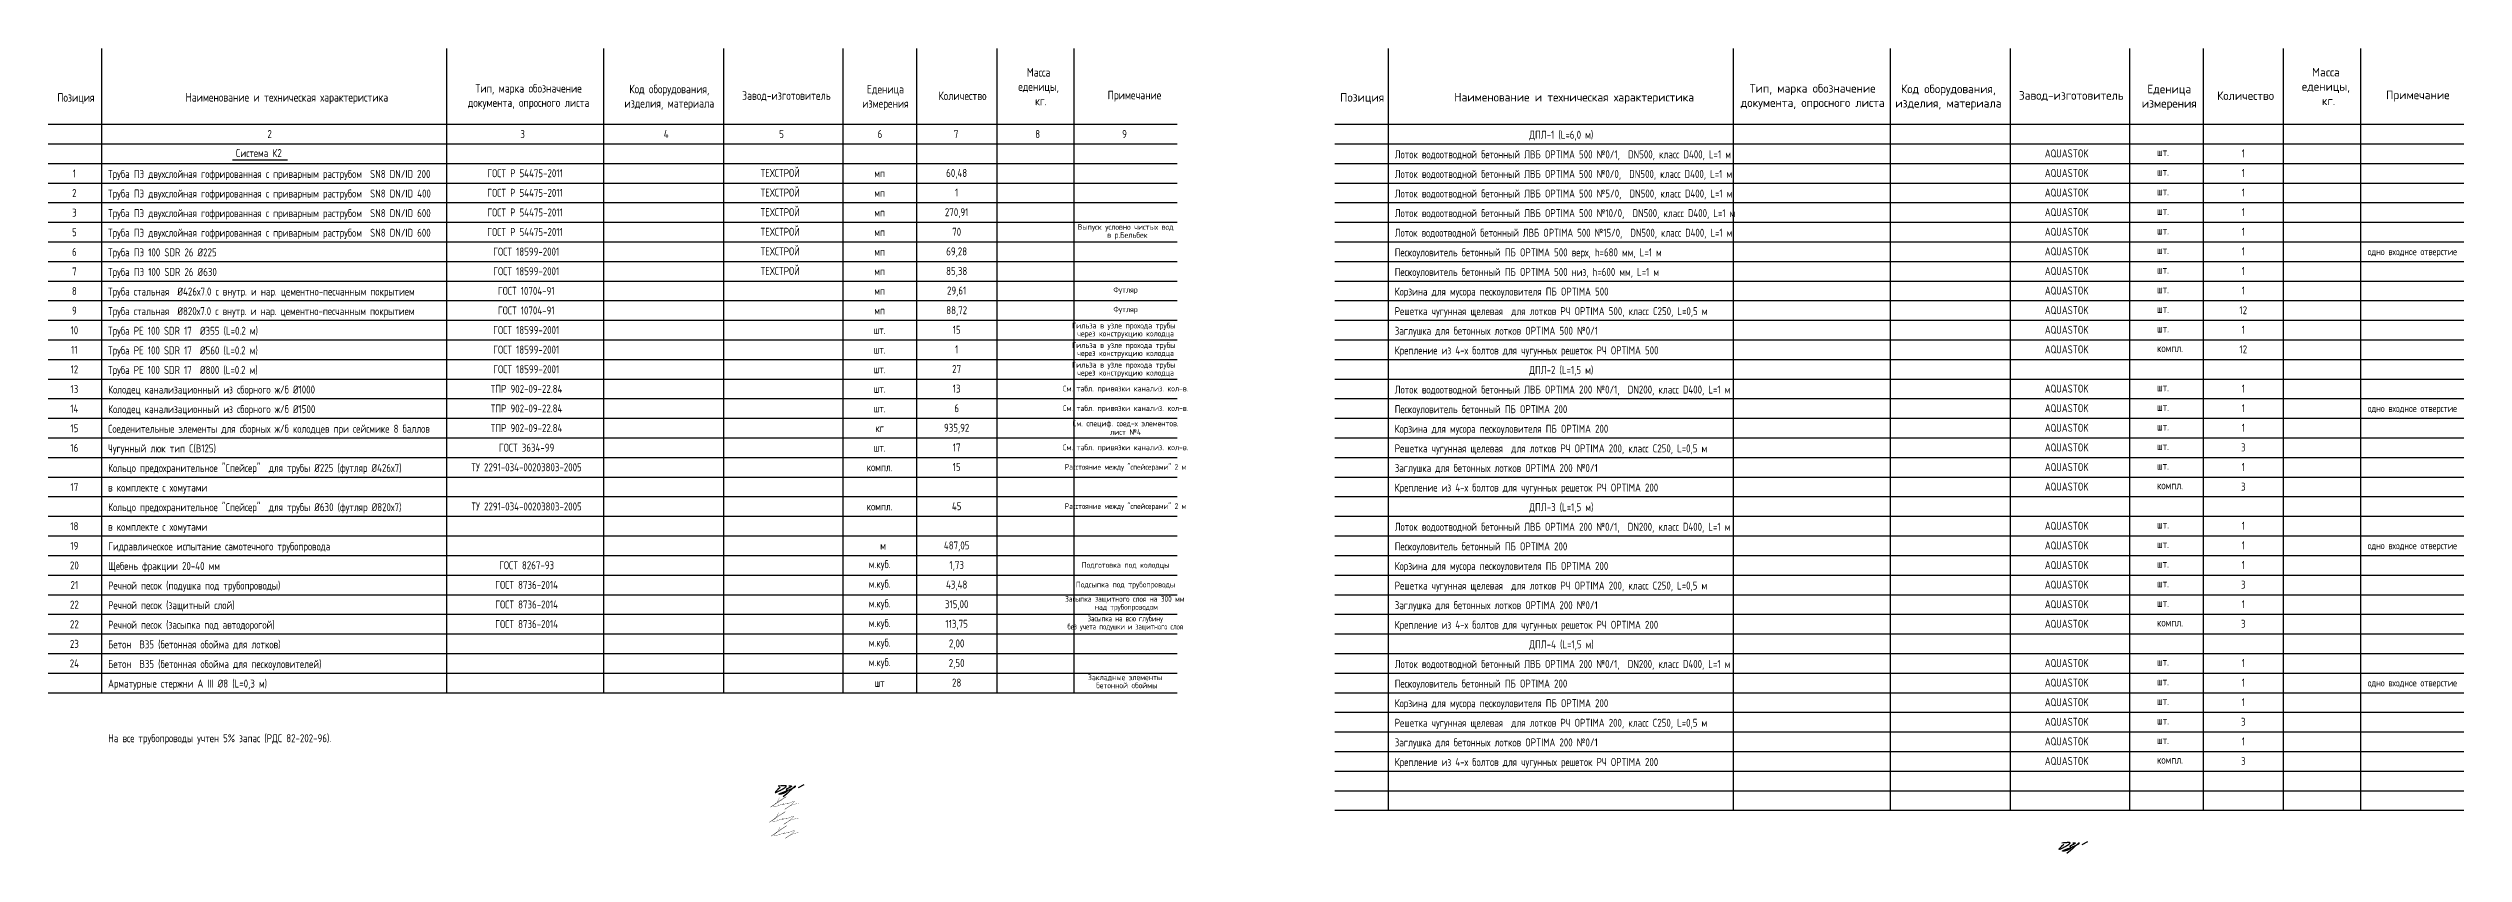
# Model space of a CAD drawing. Header units: millimetres. Extents: x 24859265 to 26550985, y 32092698 to 33532929.
# Drawn here: x 26065992 to 26150515, y 32955167 to 32983333 of the extents above; entities that cross this region are included whole.
import ezdxf
from ezdxf.enums import TextEntityAlignment as Align

# ---------------------------------------------------------------- set-up
doc = ezdxf.new("R2010")
doc.units = ezdxf.units.MM
doc.layers.add('подпись', color=7, linetype='Continuous', lineweight=25)
doc.styles.add('GOST 2.304', font='GOST_0.TTF')

# ---------------------------------------------------------------- blocks, each defined once
blk = doc.blocks.new('Косов')
at = {"layer": 'подпись', "color": 5, "lineweight": 30, "const_width": 0.0751}
blk.add_lwpolyline([(0, 0), (-0.07, -0.19), (-0.14, -0.36), (-0.2, -0.51), (-0.26, -0.65), (-0.31, -0.77), (-0.36, -0.87), (-0.41, -0.97), (-0.46, -1.07), (-0.51, -1.16), (-0.56, -1.26), (-0.62, -1.35), (-0.69, -1.44), (-0.76, -1.54), (-0.85, -1.64), (-0.96, -1.74), (-1.09, -1.84), (-1.23, -1.95), (-1.39, -2.06), (-1.57, -2.18), (-1.75, -2.3), (-1.94, -2.42), (-2.13, -2.54), (-2.32, -2.66), (-2.5, -2.78), (-2.67, -2.89), (-2.82, -2.99), (-2.91, -3.07), (-2.94, -3.1), (-2.89, -3.08), (-2.73, -2.99), (-2.46, -2.82), (-2.05, -2.56), (-1.49, -2.2), (-0.83, -1.77), (-0.12, -1.3), (0.58, -0.83), (1.23, -0.4), (1.76, -0.03), (2.13, 0.23), (2.28, 0.36), (2.17, 0.32), (1.85, 0.15), (1.36, -0.14), (0.77, -0.5), (0.14, -0.91), (-0.49, -1.33), (-1.05, -1.73), (-1.5, -2.08), (-1.78, -2.36), (-1.91, -2.57), (-1.92, -2.71), (-1.83, -2.8), (-1.67, -2.85), (-1.46, -2.86), (-1.24, -2.84), (-1.02, -2.81), (-0.84, -2.77), (-0.68, -2.72), (-0.56, -2.67), (-0.46, -2.61), (-0.38, -2.56), (-0.33, -2.5), (-0.29, -2.46), (-0.26, -2.42), (-0.24, -2.38), (-0.23, -2.36), (-0.23, -2.35), (-0.23, -2.34), (-0.24, -2.34), (-0.24, -2.35), (-0.24, -2.36), (-0.25, -2.39), (-0.24, -2.42), (-0.24, -2.46), (-0.23, -2.49), (-0.22, -2.53), (-0.21, -2.56), (-0.2, -2.58), (-0.2, -2.59), (-0.2, -2.59), (-0.2, -2.57), (-0.21, -2.53), (-0.23, -2.49), (-0.24, -2.45), (-0.26, -2.4), (-0.27, -2.36), (-0.29, -2.33), (-0.29, -2.31), (-0.3, -2.31), (-0.29, -2.32), (-0.27, -2.34), (-0.23, -2.36), (-0.17, -2.38), (-0.08, -2.39), (0.03, -2.39), (0.18, -2.36), (0.37, -2.32), (0.58, -2.25), (0.8, -2.18), (1.01, -2.1), (1.21, -2.03), (1.38, -1.97), (1.51, -1.93), (1.58, -1.91), (1.58, -1.93), (1.53, -1.97), (1.45, -2.03), (1.36, -2.09), (1.27, -2.16), (1.21, -2.21), (1.18, -2.25), (1.23, -2.25), (1.34, -2.22), (1.52, -2.17), (1.74, -2.09), (1.98, -2.01), (2.23, -1.93), (2.45, -1.85), (2.64, -1.79), (2.77, -1.76), (2.83, -1.77), (2.83, -1.8), (2.8, -1.84), (2.75, -1.89), (2.71, -1.93), (2.7, -1.96), (2.73, -1.96), (2.83, -1.93), (3.02, -1.85), (3.27, -1.74), (3.56, -1.61), (3.88, -1.47), (4.2, -1.34), (4.49, -1.22), (4.73, -1.14), (4.9, -1.11), (4.99, -1.13), (4.99, -1.2), (4.93, -1.31), (4.8, -1.46), (4.63, -1.64), (4.41, -1.84), (4.17, -2.05), (3.92, -2.27), (3.65, -2.48), (3.39, -2.69), (3.13, -2.89), (2.88, -3.07), (2.64, -3.24), (2.43, -3.39), (2.23, -3.52), (2.07, -3.62), (1.94, -3.7), (1.84, -3.75), (1.79, -3.76), (1.79, -3.74), (1.85, -3.69), (1.97, -3.6), (2.16, -3.47), (2.42, -3.31), (2.75, -3.1), (3.16, -2.87), (3.62, -2.63), (4.14, -2.4), (4.7, -2.19), (5.28, -2.03), (5.89, -1.92), (6.5, -1.88)], dxfattribs=at)
blk = doc.blocks.new('Драничников')
at = {"layer": 'подпись', "color": 5, "lineweight": 30}
for points in [[(1.86, 1.95), (0.94, 1.14), (0.35, 0.58), (0.02, 0.22), (-0.09, 0.03), (-0.03, -0.03), (0.15, 0.02), (0.41, 0.12), (0.7, 0.26), (0.97, 0.39), (1.23, 0.51), (1.47, 0.63), (1.69, 0.74), (1.89, 0.84), (2.08, 0.94), (2.27, 1.04), (2.44, 1.13), (2.6, 1.22), (2.76, 1.31), (2.9, 1.39), (3.04, 1.48), (3.17, 1.56), (3.3, 1.64), (3.42, 1.71), (3.53, 1.78), (3.63, 1.86), (3.73, 1.92), (3.82, 1.99), (3.9, 2.05), (3.98, 2.11), (4.04, 2.17), (4.1, 2.22), (4.15, 2.26), (4.18, 2.3), (4.21, 2.34), (4.23, 2.37), (4.24, 2.4), (4.25, 2.42), (4.25, 2.45), (4.26, 2.47), (4.26, 2.49), (4.26, 2.51), (4.26, 2.53), (4.25, 2.55), (4.25, 2.56), (4.24, 2.58), (4.23, 2.59), (4.22, 2.6), (4.2, 2.61), (4.18, 2.62), (4.14, 2.62), (4.1, 2.63), (4.05, 2.63), (3.99, 2.63), (3.91, 2.63), (3.82, 2.63), (3.7, 2.63), (3.57, 2.63), (3.4, 2.63), (3.19, 2.63), (2.92, 2.61), (2.59, 2.59), (2.18, 2.56), (1.68, 2.52), (1.07, 2.47)], [(5.3, 2.57), (5.53, 2.57), (5.71, 2.57), (5.85, 2.57), (5.97, 2.56), (6.05, 2.56), (6.12, 2.56), (6.17, 2.55), (6.2, 2.55), (6.23, 2.54), (6.25, 2.53), (6.26, 2.52), (6.27, 2.5), (6.28, 2.49), (6.28, 2.47), (6.28, 2.45), (6.28, 2.44), (6.28, 2.41), (6.28, 2.39), (6.26, 2.36), (6.24, 2.33), (6.2, 2.29), (6.13, 2.24), (6.04, 2.18), (5.92, 2.12), (5.77, 2.04), (5.6, 1.95), (5.4, 1.85), (5.2, 1.75), (5.01, 1.66), (4.82, 1.56), (4.65, 1.47), (4.5, 1.4), (4.39, 1.33), (4.31, 1.28), (4.26, 1.24), (4.23, 1.2), (4.22, 1.17), (4.23, 1.15), (4.24, 1.13), (4.26, 1.11), (4.29, 1.1), (4.31, 1.08), (4.34, 1.06), (4.36, 1.04), (4.39, 1.02), (4.41, 1), (4.44, 0.97), (4.46, 0.94), (4.49, 0.9), (4.51, 0.86), (4.52, 0.81), (4.53, 0.76), (4.54, 0.71), (4.54, 0.66), (4.53, 0.6), (4.51, 0.54), (4.48, 0.48), (4.45, 0.41), (4.4, 0.35), (4.34, 0.29), (4.26, 0.22), (4.18, 0.15), (4.08, 0.09), (3.97, 0.03), (3.85, -0.04), (3.72, -0.1), (3.57, -0.16), (3.42, -0.22), (3.27, -0.28), (3.11, -0.33), (2.96, -0.38), (2.81, -0.43), (2.66, -0.47), (2.52, -0.51), (2.39, -0.54), (2.26, -0.58), (2.15, -0.6), (2.04, -0.63), (1.94, -0.65), (1.85, -0.66), (1.77, -0.68), (1.69, -0.69), (1.63, -0.69), (1.58, -0.7), (1.53, -0.7), (1.49, -0.69), (1.46, -0.69), (1.43, -0.68), (1.41, -0.67), (1.39, -0.67), (1.38, -0.65), (1.38, -0.64), (1.38, -0.63), (1.38, -0.61), (1.39, -0.59), (1.41, -0.57), (1.42, -0.55), (1.45, -0.53), (1.49, -0.5), (1.55, -0.47), (1.63, -0.43), (1.73, -0.38), (1.87, -0.32), (2.05, -0.24), (2.26, -0.16), (2.51, -0.06), (2.79, 0.05), (3.08, 0.16), (3.38, 0.28), (3.68, 0.39), (3.98, 0.51), (4.26, 0.62), (4.53, 0.72), (4.77, 0.82), (4.99, 0.91), (5.2, 1), (5.39, 1.08), (5.57, 1.16), (5.74, 1.24), (5.9, 1.31), (6.06, 1.38), (6.2, 1.44), (6.35, 1.51), (6.48, 1.57), (6.61, 1.63), (6.74, 1.7), (6.86, 1.75), (6.97, 1.81), (7.08, 1.87), (7.19, 1.93), (7.28, 1.98), (7.38, 2.04), (7.46, 2.09), (7.54, 2.14), (7.62, 2.18), (7.68, 2.23), (7.74, 2.27), (7.79, 2.3), (7.83, 2.33), (7.86, 2.36), (7.88, 2.39), (7.89, 2.41), (7.9, 2.43), (7.89, 2.44), (7.88, 2.46), (7.86, 2.46), (7.83, 2.46), (7.79, 2.46), (7.75, 2.45), (7.7, 2.43), (7.64, 2.41), (7.57, 2.37), (7.5, 2.32), (7.37, 2.21), (7.15, 2.02), (6.78, 1.7), (6.24, 1.21), (5.46, 0.51), (4.41, -0.44), (3.03, -1.67)], [(8.98, 1.97), (11.17, 3.08)]]:
    blk.add_lwpolyline(points, dxfattribs=at)

msp = doc.modelspace()

# ---------------------------------------------------------------- linework, layer by layer
at = {"ltscale": 2}
for p, q in [((26067852.5364, 32983333.3486), (26067852.5364, 32960797.2235)), ((26079927.5819, 32983333.3486), (26079927.5819, 32960797.2235)), ((26085424.6202, 32983333.3486), (26085424.6202, 32960797.2235)), ((26089624.9591, 32983333.3486), (26089624.9591, 32960797.2235)), ((26093791.2691, 32983333.3486), (26093791.2691, 32960797.2235)), ((26096377.3351, 32983333.3486), (26096377.3351, 32960797.2235)), ((26099180.0586, 32983333.3486), (26099180.0586, 32960797.2235)), ((26101895.3656, 32960797.2235), (26101895.3656, 32983333.3486)), ((26065991.5868, 32980678.7949), (26105491.5868, 32980678.7949)), ((26065991.5868, 32979993.2235), (26105491.5868, 32979993.2235)), ((26111015.2626, 32979993.2235), (26150515.2626, 32979993.2235)), ((26065991.5868, 32979307.652), (26105491.5868, 32979307.652)), ((26065991.5868, 32978622.0806), (26105491.5868, 32978622.0806)), ((26111015.2626, 32979307.652), (26150515.2626, 32979307.652)), ((26111015.2626, 32978622.0806), (26150515.2626, 32978622.0806)), ((26065991.5868, 32977936.5092), (26105491.5868, 32977936.5092)), ((26111015.2626, 32977936.5092), (26150515.2626, 32977936.5092)), ((26111015.2626, 32977936.5092), (26150515.2626, 32977936.5092)), ((26065991.5868, 32977250.9378), (26105491.5868, 32977250.9378)), ((26065991.5868, 32977250.9378), (26105491.5868, 32977250.9378)), ((26111015.2626, 32977250.9378), (26150515.2626, 32977250.9378)), ((26111015.2626, 32977250.9378), (26150515.2626, 32977250.9378)), ((26065991.5868, 32976565.3663), (26105491.5868, 32976565.3663)), ((26065991.5868, 32976565.3663), (26105491.5868, 32976565.3663)), ((26111015.2626, 32976565.3663), (26150515.2626, 32976565.3663)), ((26065991.5868, 32975879.7949), (26105491.5868, 32975879.7949)), ((26065991.5868, 32975879.7949), (26105491.5868, 32975879.7949)), ((26111015.2626, 32975879.7949), (26150515.2626, 32975879.7949)), ((26065991.5868, 32975194.2235), (26105491.5868, 32975194.2235)), ((26065991.5868, 32974508.652), (26105491.5868, 32974508.652)), ((26111015.2626, 32975194.2235), (26150515.2626, 32975194.2235)), ((26111015.2626, 32974508.652), (26150515.2626, 32974508.652)), ((26065991.5868, 32973823.0806), (26105491.5868, 32973823.0806)), ((26111015.2626, 32973823.0806), (26150515.2626, 32973823.0806)), ((26065991.5868, 32973137.5092), (26105491.5868, 32973137.5092)), ((26111015.2626, 32973137.5092), (26148769.3696, 32973137.5092)), ((26111015.2626, 32973137.5092), (26150515.2626, 32973137.5092)), ((26065991.5868, 32972451.9378), (26105491.5868, 32972451.9378)), ((26111015.2626, 32972451.9378), (26148769.3696, 32972451.9378)), ((26111015.2626, 32972451.9378), (26150515.2626, 32972451.9378)), ((26065991.5868, 32971766.3663), (26105491.5868, 32971766.3663)), ((26065991.5868, 32971080.7949), (26105491.5868, 32971080.7949)), ((26111015.2626, 32971766.3663), (26150515.2626, 32971766.3663)), ((26111015.2626, 32971080.7949), (26150515.2626, 32971080.7949)), ((26065991.5868, 32970395.2235), (26105491.5868, 32970395.2235)), ((26111015.2626, 32970395.2235), (26150515.2626, 32970395.2235)), ((26065991.5868, 32969709.6521), (26105491.5868, 32969709.6521)), ((26111015.2626, 32969709.6521), (26150515.2626, 32969709.6521)), ((26065991.5868, 32969024.0806), (26105491.5868, 32969024.0806)), ((26111015.2626, 32969024.0806), (26150515.2626, 32969024.0806)), ((26065991.5868, 32968338.5092), (26105491.5868, 32968338.5092)), ((26065991.5868, 32967652.9378), (26105491.5868, 32967652.9378)), ((26111015.2626, 32968338.5092), (26150515.2626, 32968338.5092)), ((26111015.2626, 32967652.9378), (26150515.2626, 32967652.9378)), ((26065991.5868, 32966967.3664), (26105491.5868, 32966967.3664)), ((26111015.2626, 32966967.3664), (26150515.2626, 32966967.3664)), ((26065991.5868, 32966281.7949), (26105491.5868, 32966281.7949)), ((26111015.2626, 32966281.7949), (26150515.2626, 32966281.7949)), ((26065991.5868, 32965596.2235), (26105491.5868, 32965596.2235)), ((26111015.2626, 32965596.2235), (26150515.2626, 32965596.2235)), ((26065991.5868, 32964910.6521), (26105491.5868, 32964910.6521)), ((26111015.2626, 32964910.6521), (26150515.2626, 32964910.6521)), ((26065991.5868, 32964225.0806), (26105491.5868, 32964225.0806)), ((26065991.5868, 32963539.5092), (26105491.5868, 32963539.5092)), ((26111015.2626, 32964225.0806), (26150515.2626, 32964225.0806)), ((26111015.2626, 32963539.5092), (26150515.2626, 32963539.5092)), ((26065991.5868, 32962853.9378), (26105491.5868, 32962853.9378)), ((26111015.2626, 32962853.9378), (26150515.2626, 32962853.9378)), ((26065991.5868, 32962168.3664), (26105491.5868, 32962168.3664)), ((26111015.2626, 32962168.3664), (26150515.2626, 32962168.3664)), ((26065991.5868, 32961482.7949), (26105491.5868, 32961482.7949)), ((26111015.2626, 32961482.7949), (26150515.2626, 32961482.7949)), ((26065991.5868, 32960797.2235), (26105491.5868, 32960797.2235)), ((26111015.2626, 32960797.2235), (26150515.2626, 32960797.2235)), ((26111015.2626, 32960111.6521), (26150515.2626, 32960111.6521)), ((26111015.2626, 32959426.0807), (26150515.2626, 32959426.0807)), ((26111015.2626, 32958740.5092), (26150515.2626, 32958740.5092)), ((26111015.2626, 32958054.9378), (26150515.2626, 32958054.9378)), ((26111015.2626, 32957369.3664), (26150515.2626, 32957369.3664))]:
    msp.add_line(p, q, dxfattribs=at)
at = {"lineweight": 30, "ltscale": 2}
for p, q in [((26112876.2122, 32983333.3486), (26112876.2122, 32956683.795)), ((26124951.2577, 32983333.3486), (26124951.2577, 32956683.795)), ((26130448.296, 32983333.3486), (26130448.296, 32956683.795)), ((26134648.6349, 32983333.3486), (26134648.6349, 32956683.795)), ((26138814.9448, 32983333.3486), (26138814.9448, 32956683.795)), ((26141401.0109, 32983333.3486), (26141401.0109, 32956683.795)), ((26144203.7344, 32983333.3486), (26144203.7344, 32956683.795)), ((26146919.0414, 32956683.795), (26146919.0414, 32983333.3486)), ((26111015.2626, 32980678.7949), (26150515.2626, 32980678.7949)), ((26111015.2626, 32956683.795), (26150515.2626, 32956683.795))]:
    msp.add_line(p, q, dxfattribs=at)
msp.add_line((26072440.6846, 32979435.9363), (26074361.6735, 32979435.9363))

# ---------------------------------------------------------------- block references
at = {"color": 1, "xscale": 106.48, "yscale": 106.48, "zscale": 106.48}
for p in [(26091540.6202, 32956596.5148), (26091569.1536, 32957119.174), (26091588.1758, 32956102.2808)]:
    msp.add_blockref('Косов', p, dxfattribs=at)
at = {"layer": 'подпись', "color": 1, "ltscale": 100, "xscale": 89.60000000000001, "yscale": 89.60000000000001, "zscale": 89.60000000000001}
for p in [(26091436.3179, 32957304.437), (26136357.8556, 32955316.5552)]:
    msp.add_blockref('Драничников', p, dxfattribs=at)

# ---------------------------------------------------------------- texts
at = {"color": 7, "style": 'GOST 2.304'}
for s, height, p in [('2', 279.9942, (26073658.6758, 32980196.263)), ('3', 279.9942, (26082508.9625, 32980196.263)), ('4', 279.9942, (26087528.8809, 32980196.263)), ('5', 279.9942, (26091566.8536, 32980196.263)), ('6', 279.9942, (26095011.9924, 32980196.263)), ('7', 279.9942, (26097681.9101, 32980196.263)), ('8', 279.9942, (26100525.9403, 32980196.263)), ('9', 279.9942, (26103568.8888, 32980196.263)), ('ДПЛ-1 (L=6,0 м)', 279.994209, (26117815.8179, 32980171.2174)), ('Cистема К2 ', 279.994209, (26072550.0751, 32979530.6244)), ('Лоток водоотводной бетонный ЛВБ OPTIMA 500 №0/1,  DN500, класс D400, L=1 м', 279.994209, (26113108.3566, 32979485.646)), ('шт.', 279.99421, (26139784.2745, 32979563.6245)), ('Труба ПЭ двухслойная гофрированная с приварным раструбом  SN8 DN/ID 200', 279.994209, (26068084.6808, 32978800.0745)), ('Лоток водоотводной бетонный ЛВБ OPTIMA 500 №0/0,  DN500, класс D400, L=1 м', 279.994209, (26113108.3566, 32978800.0745)), ('шт.', 279.99421, (26139784.2745, 32978878.0531)), ('Труба ПЭ двухслойная гофрированная с приварным раструбом  SN8 DN/ID 400 ', 279.994209, (26068084.6808, 32978114.5031)), ('Лоток водоотводной бетонный ЛВБ OPTIMA 500 №5/0,  DN500, класс D400, L=1 м', 279.994209, (26113108.3566, 32978114.5031)), ('шт.', 279.99421, (26139784.2745, 32978192.4816)), ('Труба ПЭ двухслойная гофрированная с приварным раструбом  SN8 DN/ID 600 ', 279.994209, (26068084.6808, 32977428.9317)), ('Труба ПЭ двухслойная гофрированная с приварным раструбом  SN8 DN/ID 600 ', 279.994209, (26068084.6808, 32976743.3603)), ('Лоток водоотводной бетонный ЛВБ OPTIMA 500 №10/0,  DN500, класс D400, L=1 м', 279.994209, (26113108.3566, 32977428.9317)), ('шт.', 279.99421, (26139784.2745, 32977506.9102)), ('шт.', 279.99421, (26139784.2745, 32976821.3388)), ('Труба ПЭ 100 SDR 26 %%C225', 279.994209, (26068084.6808, 32976057.7888)), ('Пескоуловитель бетонный ПБ OPTIMA 500 верх, h=680 мм, L=1 м', 279.994209, (26113108.3566, 32976057.7888)), ('шт.', 279.99421, (26139784.2745, 32976135.7674)), ('шт.', 279.99421, (26139784.2745, 32976135.7674)), ('Труба ПЭ 100 SDR 26 %%C630', 279.994209, (26068084.6808, 32975372.2174)), ('Пескоуловитель бетонный ПБ OPTIMA 500 низ, h=600 мм, L=1 м', 279.994209, (26113108.3566, 32975372.2174)), ('шт.', 279.99421, (26139784.2745, 32975450.1959)), ('Труба стальная  %%C426х7.0 с внутр. и нар. цементно-песчанным покрытием', 279.994209, (26068084.6808, 32974686.646)), ('Корзина для мусора пескоуловителя ПБ OPTIMA 500', 279.994209, (26113108.3566, 32974686.646)), ('шт.', 279.99421, (26139784.2745, 32974764.6245)), ('Труба стальная  %%C820х7.0 с внутр. и нар. цементно-песчанным покрытием', 279.994209, (26068084.6808, 32974001.0745)), ('Труба PE 100 SDR 17  %%C355 (L=0.2 м) ', 279.994209, (26068084.6808, 32973315.5031)), ('Заглушка для бетонных лотков OPTIMA 500 №0/1', 279.994209, (26113108.3566, 32973315.5031)), ('Решетка чугунная щелевая  для лотков РЧ OPTIMA 500, класс C250, L=0,5 м', 279.994209, (26113108.3566, 32974001.0745)), ('шт.', 279.99421, (26139784.2745, 32974079.0531)), ('шт.', 279.99421, (26139784.2745, 32973393.4817)), ('Труба PE 100 SDR 17  %%C560 (L=0.2 м) ', 279.994209, (26068084.6808, 32972629.9317)), ('Крепление из 4-х болтов для чугунных решеток РЧ OPTIMA 500', 279.994209, (26113108.3566, 32972629.9317)), ('компл.', 279.99421, (26139784.2745, 32972707.9102)), ('Труба PE 100 SDR 17  %%C800 (L=0.2 м) ', 279.994209, (26068084.6808, 32971944.3603)), ('ДПЛ-2 (L=1,5 м)', 279.994209, (26117815.8179, 32971944.3603)), ('Колодец канализационный из сборного ж/б %%C1000', 279.994209, (26068084.6808, 32971258.7888)), ('Лоток водоотводной бетонный ЛВБ OPTIMA 200 №0/1,  DN200, класс D400, L=1 м', 279.994209, (26113108.3566, 32971258.7888)), ('шт.', 279.99421, (26139784.2745, 32971336.7674)), ('Соеденительные элементы для сборных ж/б колодцев при сейсмике 8 баллов', 279.994209, (26068084.6808, 32969887.646)), ('Колодец канализационный из сборного ж/б %%C1500', 279.994209, (26068084.6808, 32970573.2174)), ('Пескоуловитель бетонный ПБ OPTIMA 200 ', 279.994209, (26113108.3566, 32970573.2174)), ('Корзина для мусора пескоуловителя ПБ OPTIMA 200', 279.994209, (26113108.3566, 32969887.646)), ('шт.', 279.99421, (26139784.2745, 32970651.196)), ('шт.', 279.99421, (26139784.2745, 32969965.6245)), ('Чугунный люк тип С(В125) ', 279.994209, (26068084.6808, 32969202.0746)), ('Решетка чугунная щелевая  для лотков РЧ OPTIMA 200, класс C250, L=0,5 м', 279.994209, (26113108.3566, 32969202.0746)), ('шт.', 279.99421, (26139784.2745, 32969280.0531)), ('Кольцо предохранительное "Спейсер"  для трубы %%C225 (футляр %%C426х7)', 279.994209, (26068084.6808, 32968516.5031)), ('Заглушка для бетонных лотков OPTIMA 200 №0/1', 279.994209, (26113108.3566, 32968516.5031)), ('шт.', 279.99421, (26139784.2745, 32968594.4817)), ('в комплекте с хомутами', 279.994209, (26068084.6808, 32967830.9317)), ('Крепление из 4-х болтов для чугунных решеток РЧ OPTIMA 200', 279.994209, (26113108.3566, 32967830.9317)), ('компл.', 279.99421, (26139784.2745, 32967908.9102)), ('Кольцо предохранительное "Спейсер"  для трубы %%C630 (футляр %%C820х7)', 279.994209, (26068084.6808, 32967145.3603)), ('ДПЛ-3 (L=1,5 м)', 279.994209, (26117815.8179, 32967145.3603)), ('в комплекте с хомутами', 279.994209, (26068084.6808, 32966459.7889)), ('Гидравлическое испытание самотечного трубопровода ', 279.994209, (26068084.6808, 32965774.2174)), ('Лоток водоотводной бетонный ЛВБ OPTIMA 200 №0/1,  DN200, класс D400, L=1 м', 279.994209, (26113108.3566, 32966459.7889)), ('Пескоуловитель бетонный ПБ OPTIMA 200 ', 279.994209, (26113108.3566, 32965774.2174)), ('шт.', 279.99421, (26139784.2745, 32966537.7674)), ('шт.', 279.99421, (26139784.2745, 32965852.196)), ('Щебень фракции 20-40 мм ', 279.994209, (26068084.6808, 32965088.646)), ('Корзина для мусора пескоуловителя ПБ OPTIMA 200', 279.994209, (26113108.3566, 32965088.646)), ('шт.', 279.99421, (26139784.2745, 32965166.6245)), ('Речной песок (подушка под трубопроводы)', 279.994209, (26068084.6808, 32964403.0746)), ('Решетка чугунная щелевая  для лотков РЧ OPTIMA 200, класс C250, L=0,5 м', 279.994209, (26113108.3566, 32964403.0746)), ('шт.', 279.99421, (26139784.2745, 32964481.0531)), ('Речной песок (защитный слой)', 279.994209, (26068084.6808, 32963717.5031)), ('Заглушка для бетонных лотков OPTIMA 200 №0/1', 279.994209, (26113108.3566, 32963717.5031)), ('шт.', 279.99421, (26139784.2745, 32963795.4817)), ('Речной песок (засыпка под автодорогой)', 279.994209, (26068084.6808, 32963031.9317)), ('Бетон  В35 (бетонная обойма для лотков)', 279.994209, (26068084.6808, 32962346.3603)), ('Крепление из 4-х болтов для чугунных решеток РЧ OPTIMA 200', 279.994209, (26113108.3566, 32963031.9317)), ('ДПЛ-4 (L=1,5 м)', 279.994209, (26117815.8179, 32962346.3603)), ('компл.', 279.99421, (26139784.2745, 32963109.9103)), ('Бетон  В35 (бетонная обойма для пескоуловителей)', 279.994209, (26068084.6808, 32961660.7889)), ('Лоток водоотводной бетонный ЛВБ OPTIMA 200 №0/1,  DN200, класс D400, L=1 м', 279.994209, (26113108.3566, 32961660.7889)), ('шт.', 279.99421, (26139784.2745, 32961738.7674)), ('Арматурные стержни А III %%C8 (L=0,3 м)', 279.994209, (26068084.6808, 32960975.2174)), ('Пескоуловитель бетонный ПБ OPTIMA 200 ', 279.994209, (26113108.3566, 32960975.2174)), ('шт.', 279.99421, (26139784.2745, 32961053.196)), ('Корзина для мусора пескоуловителя ПБ OPTIMA 200', 279.994209, (26113108.3566, 32960289.646)), ('шт.', 279.99421, (26139784.2745, 32960367.6246)), ('На все трубопроводы учтен 5%%% запас (РДС 82-202-96).', 279.994209, (26068084.6808, 32959063.7092)), ('Заглушка для бетонных лотков OPTIMA 200 №0/1', 279.994209, (26113108.3566, 32958918.5032)), ('Решетка чугунная щелевая  для лотков РЧ OPTIMA 200, класс C250, L=0,5 м', 279.994209, (26113108.3566, 32959604.0746)), ('шт.', 279.99421, (26139784.2745, 32959682.0531)), ('шт.', 279.99421, (26139784.2745, 32958996.4817)), ('Крепление из 4-х болтов для чугунных решеток РЧ OPTIMA 200', 279.994209, (26113108.3566, 32958232.9317)), ('компл.', 279.99421, (26139784.2745, 32958310.9103))]:
    msp.add_text(s, height=height, dxfattribs=at).set_placement(p)
for s, height, p in [('AQUASTOK', 279.99421, (26136625.1074, 32979659.7269)), ('1', 279.9942, (26142802.3359, 32979659.7269)), ('1', 279.9942, (26066904.3131, 32978958.5023)), ('ТЕХСТРОЙ', 279.99421, (26091601.4316, 32978974.1555)), ('60,48', 279.99421, (26097778.6601, 32978974.1555)), ('AQUASTOK', 279.99421, (26136625.1074, 32978974.1555)), ('1', 279.9942, (26142802.3359, 32978974.1555)), ('2', 279.9942, (26066904.3131, 32978272.9309)), ('ТЕХСТРОЙ', 279.99421, (26091601.4316, 32978288.584)), ('ТЕХСТРОЙ', 279.99421, (26091601.4316, 32977603.0126)), ('1', 279.9942, (26097778.6601, 32978288.584)), ('AQUASTOK', 279.99421, (26136625.1074, 32978288.584)), ('1', 279.9942, (26142802.3359, 32978288.584)), ('3', 279.9942, (26066904.3131, 32977587.3595)), ('5', 279.9942, (26066904.3131, 32976901.788)), ('ТЕХСТРОЙ', 279.99421, (26091601.4316, 32976917.4412)), ('270,91', 279.99421, (26097778.6601, 32977603.0126)), ('70', 279.99421, (26097778.6601, 32976917.4412)), ('Выпуск условно чистых вод', 200, (26103689.0417, 32977086.35)), ('AQUASTOK', 279.99421, (26136625.1074, 32977603.0126)), ('AQUASTOK', 279.99421, (26136625.1074, 32976917.4412)), ('1', 279.9942, (26142802.3359, 32977603.0126)), ('1', 279.9942, (26142802.3359, 32976917.4412)), ('6', 279.9942, (26066904.3131, 32976216.2166)), ('ТЕХСТРОЙ', 279.99421, (26091601.4316, 32976231.8698)), ('69,28', 279.99421, (26097778.6601, 32976231.8698)), (' в р.Бельбек', 200, (26103689.0417, 32976806.6992)), ('AQUASTOK', 279.99421, (26136625.1074, 32976231.8698)), ('AQUASTOK', 279.99421, (26136625.1074, 32976231.8698)), ('1', 279.9942, (26142802.3359, 32976231.8698)), ('1', 279.9942, (26142802.3359, 32976231.8698)), ('одно входное отверстие', 250, (26148718.5306, 32976223.4373)), ('7', 279.9942, (26066904.3131, 32975530.6452)), ('ТЕХСТРОЙ', 279.99421, (26091601.4316, 32975546.2983)), ('85,38', 279.99421, (26097778.6601, 32975546.2983)), ('AQUASTOK', 279.99421, (26136625.1074, 32975546.2983)), ('1', 279.9942, (26142802.3359, 32975546.2983)), ('8', 279.9942, (26066904.3131, 32974845.0738)), ('29,61', 279.99421, (26097778.6601, 32974860.7269)), ('Футляр', 200, (26103689.0417, 32974890.4018)), ('AQUASTOK', 279.99421, (26136625.1074, 32974860.7269)), ('1', 279.9942, (26142802.3359, 32974860.7269)), ('10', 279.99421, (26066904.3131, 32973473.9309)), ('9', 279.9942, (26066904.3131, 32974159.5023)), ('88,72', 279.99421, (26097778.6601, 32974175.1555)), ('15', 279.99421, (26097778.6601, 32973489.5841)), ('Гильза в узле прохода трубы ', 200, (26103689.0417, 32973636.1555)), ('Футляр', 200, (26103689.0417, 32974204.8304)), ('AQUASTOK', 279.99421, (26136625.1074, 32974175.1555)), ('AQUASTOK', 279.99421, (26136625.1074, 32973489.5841)), ('12', 279.99421, (26142802.3359, 32974175.1555)), ('1', 279.9942, (26142802.3359, 32973489.5841)), ('11', 279.99421, (26066904.3131, 32972788.3595)), ('1', 279.9942, (26097778.6601, 32972804.0126)), ('Гильза в узле прохода трубы ', 200, (26103689.0417, 32972950.5841)), ('через конструкцию колодца', 200, (26103689.0417, 32973358.0229)), ('через конструкцию колодца', 200, (26103689.0417, 32972672.4515)), ('AQUASTOK', 279.99421, (26136625.1074, 32972804.0126)), ('12', 279.99421, (26142802.3359, 32972804.0126)), ('12', 279.99421, (26066904.3131, 32972102.7881)), ('27', 279.99421, (26097778.6601, 32972118.4412)), ('Гильза в узле прохода трубы ', 200, (26103689.0417, 32972265.0126)), ('через конструкцию колодца', 200, (26103689.0417, 32971986.8801)), ('13', 279.99421, (26066904.3131, 32971417.2166)), ('13', 279.99421, (26097778.6601, 32971432.8698)), ('См. табл. привязки канализ. кол-в.', 200, (26103689.0417, 32971434.2694)), ('AQUASTOK', 279.99421, (26136625.1074, 32971432.8698)), ('1', 279.9942, (26142802.3359, 32971432.8698)), ('14', 279.99421, (26066904.3131, 32970731.6452)), ('15', 279.99421, (26066904.3131, 32970046.0738)), ('935,92', 279.99421, (26097778.6601, 32970061.7269)), ('6', 279.9942, (26097778.6601, 32970747.2983)), ('См. табл. привязки канализ. кол-в.', 200, (26103689.0417, 32970748.698)), ('См. специф. соед-х элементов.', 200, (26103689.0417, 32970213.1266)), ('AQUASTOK', 279.99421, (26136625.1074, 32970747.2983)), ('AQUASTOK', 279.99421, (26136625.1074, 32970061.7269)), ('1', 279.9942, (26142802.3359, 32970747.2983)), ('1', 279.9942, (26142802.3359, 32970061.7269)), ('одно входное отверстие', 250, (26148718.5306, 32970738.8659)), ('16', 279.99421, (26066904.3131, 32969360.5024)), ('17', 279.99421, (26097778.6601, 32969376.1555)), ('См. табл. привязки канализ. кол-в.', 200, (26103689.0417, 32969377.5551)), ('лист №4', 200, (26103689.0417, 32969913.1266)), ('AQUASTOK', 279.99421, (26136625.1074, 32969376.1555)), ('3', 279.9942, (26142802.3359, 32969376.1555)), ('15', 279.99421, (26097778.6601, 32968690.5841)), ('AQUASTOK', 279.99421, (26136625.1074, 32968690.5841)), ('1', 279.9942, (26142802.3359, 32968690.5841)), ('17', 279.99421, (26066904.3131, 32967989.3595)), ('AQUASTOK', 279.99421, (26136625.1074, 32968005.0126)), ('3', 279.9942, (26142802.3359, 32968005.0126)), ('45', 279.99421, (26097778.6601, 32967319.4412)), ('AQUASTOK', 279.99421, (26136625.1074, 32966633.8698)), ('1', 279.9942, (26142802.3359, 32966633.8698)), ('18', 279.99421, (26066904.3131, 32966618.2166)), ('19', 279.99421, (26066904.3131, 32965932.6452)), ('487,05', 279.99421, (26097778.6601, 32965948.2984)), ('AQUASTOK', 279.99421, (26136625.1074, 32965948.2984)), ('1', 279.9942, (26142802.3359, 32965948.2984)), ('одно входное отверстие', 250, (26148718.5306, 32965939.8659)), ('20', 279.99421, (26066904.3131, 32965247.0738)), ('1,73', 279.99421, (26097778.6601, 32965262.7269)), ('Подготовка под колодцы', 200, (26103689.0417, 32965264.1266)), ('AQUASTOK', 279.99421, (26136625.1074, 32965262.7269)), ('1', 279.9942, (26142802.3359, 32965262.7269)), ('21', 279.99421, (26066904.3131, 32964561.5024)), ('43,48', 279.99421, (26097778.6601, 32964577.1555)), ('Подсыпка под трубопроводы', 200, (26103689.0417, 32964578.5551)), ('AQUASTOK', 279.99421, (26136625.1074, 32964577.1555)), ('3', 279.9942, (26142802.3359, 32964577.1555)), ('22', 279.99421, (26066904.3131, 32963875.9309)), ('315,00', 279.99421, (26097778.6601, 32963891.5841)), ('AQUASTOK', 279.99421, (26136625.1074, 32963891.5841)), ('1', 279.9942, (26142802.3359, 32963891.5841)), ('23', 279.99421, (26066904.3131, 32962504.7881)), ('22', 279.99421, (26066904.3131, 32963190.3595)), ('113,75', 279.99421, (26097778.6601, 32963206.0127)), ('2,00', 279.99421, (26097778.6601, 32962520.4412)), ('AQUASTOK', 279.99421, (26136625.1074, 32963206.0127)), ('3', 279.9942, (26142802.3359, 32963206.0127)), ('24', 279.99421, (26066904.3131, 32961819.2167)), ('2,50', 279.99421, (26097778.6601, 32961834.8698)), ('AQUASTOK', 279.99421, (26136625.1074, 32961834.8698)), ('1', 279.9942, (26142802.3359, 32961834.8698)), ('28', 279.99421, (26097778.6601, 32961149.2984)), ('Закладные элементы ', 200, (26103732.6801, 32961334.5955)), ('бетонной обоймы', 200, (26103732.6801, 32961051.7104)), ('AQUASTOK', 279.99421, (26136625.1074, 32961149.2984)), ('1', 279.9942, (26142802.3359, 32961149.2984)), ('одно входное отверстие', 250, (26148718.5306, 32961140.8659)), ('AQUASTOK', 279.99421, (26136625.1074, 32960463.727)), ('1', 279.9942, (26142802.3359, 32960463.727)), ('AQUASTOK', 279.99421, (26136625.1074, 32959778.1555)), ('AQUASTOK', 279.99421, (26136625.1074, 32959092.5841)), ('3', 279.9942, (26142802.3359, 32959778.1555)), ('1', 279.9942, (26142802.3359, 32959092.5841)), ('AQUASTOK', 279.99421, (26136625.1074, 32958407.0127)), ('3', 279.9942, (26142802.3359, 32958407.0127))]:
    msp.add_text(s, height=height, dxfattribs=at).set_placement(p, align=Align.MIDDLE_CENTER)
for s, height, p in [('ГОСТ Р 54475-2011', 279.994209, (26082673.3647, 32978965.447)), ('мп', 279.99421, (26095084.1713, 32978964.8514)), ('ГОСТ Р 54475-2011', 279.994209, (26082673.3647, 32978279.8755)), ('мп', 279.99421, (26095084.1713, 32978279.28)), ('ГОСТ Р 54475-2011', 279.994209, (26082673.3647, 32977594.3041)), ('ГОСТ Р 54475-2011', 279.994209, (26082673.3647, 32976908.7327)), ('мп', 279.99421, (26095084.1713, 32977593.7085)), ('мп', 279.99421, (26095084.1713, 32976908.1371)), ('ГОСТ 18599-2001', 279.994209, (26082715.8158, 32976223.1613)), ('мп', 279.99421, (26095084.1713, 32976222.5657)), ('ГОСТ 18599-2001', 279.994209, (26082715.8158, 32975537.5898)), ('мп', 279.99421, (26095084.1713, 32975536.9943)), ('ГОСТ 10704-91', 279.994209, (26082715.8158, 32974852.0184)), ('мп', 279.99421, (26095084.1713, 32974851.4228)), ('ГОСТ 18599-2001', 279.994209, (26082715.8158, 32973480.8756)), ('ГОСТ 10704-91', 279.994209, (26082715.8158, 32974166.447)), ('шт.', 279.99421, (26095084.1713, 32973480.28)), ('мп', 279.99421, (26095084.1713, 32974165.8514)), ('ГОСТ 18599-2001', 279.994209, (26082715.8158, 32972795.3041)), ('шт.', 279.99421, (26095084.1713, 32972794.7086)), ('ГОСТ 18599-2001', 279.994209, (26082715.8158, 32972109.7327)), ('шт.', 279.99421, (26095084.1713, 32972109.1371)), ('ТПР 902-09-22.84', 279.994209, (26082729.0042, 32971424.1613)), ('шт.', 279.99421, (26095084.1713, 32971423.5657)), ('ТПР 902-09-22.84', 279.994209, (26082729.0042, 32970738.5898)), ('ТПР 902-09-22.84', 279.994209, (26082729.0042, 32970053.0184)), ('шт.', 279.99421, (26095084.1713, 32970737.9943)), ('ГОСТ 3634-99', 279.994209, (26082729.0042, 32969367.447)), ('шт.', 279.99421, (26095084.1713, 32969366.8514)), ('кг', 279.99421, (26095084.1713, 32970052.4229)), ('ТУ 2291-034-00203803-2005', 279.994209, (26082729.0042, 32968681.8756)), ('компл.', 279.99421, (26095084.1713, 32968681.28)), ('ТУ 2291-034-00203803-2005', 279.994209, (26082729.0042, 32967310.7327)), ('компл.', 279.99421, (26095084.1713, 32967310.1371)), ('м', 279.9942, (26095202.4514, 32965938.9943)), ('ГОСТ 8267-93', 279.994209, (26082729.0042, 32965254.0184)), ('м.куб.', 279.99421, (26095084.1713, 32965253.4229)), ('ГОСТ 8736-2014', 279.994209, (26082729.0042, 32964568.447)), ('м.куб.', 279.99421, (26095084.1713, 32964567.8514)), ('ГОСТ 8736-2014', 279.994209, (26082729.0042, 32963882.8756)), ('м.куб.', 279.99421, (26095084.1713, 32963882.28)), ('ГОСТ 8736-2014', 279.994209, (26082729.0042, 32963197.3042)), ('м.куб.', 279.99421, (26095084.1713, 32963196.7086)), ('м.куб.', 279.99421, (26095084.1713, 32962511.1372)), ('м.куб.', 279.99421, (26095084.1713, 32961825.5657)), ('шт', 279.99421, (26095084.1713, 32961139.9943))]:
    msp.add_text(s, height=height, dxfattribs=at).set_placement(p, align=Align.MIDDLE)
at = {"color": 7, "style": 'GOST 2.304', "width": 0.99}
msp.add_text('Лоток водоотводной бетонный ЛВБ OPTIMA 500 №15/0,  DN500, класс D400, L=1 м', height=279.994209, dxfattribs=at).set_placement((26113108.3566, 32976743.3603))
at = {"color": 7, "style": 'GOST 2.304'}
for s, width, p in [('Расстояние между "спейсерами" 2 м', 0.95, (26103689.0417, 32968691.9837)), ('Расстояние между "спейсерами" 2 м', 0.95, (26103689.0417, 32967320.8409)), ('Засыпка защитного слоя на 300 мм ', 0.95, (26103720.1607, 32964076.8812)), ('Засыпка на всю глубину ', 0.88, (26103732.6801, 32963391.3098)), ('над трубопроводом', 0.95, (26103720.1607, 32963793.9961)), ('без учета подушки и защитного слоя ', 0.88, (26103732.6801, 32963108.4247))]:
    msp.add_text(s, height=200, dxfattribs=dict(at, width=width)).set_placement(p, align=Align.MIDDLE_CENTER)
at = {"color": 0, "attachment_point": 2, "style": 'GOST 2.304'}
for s, insert, char_height, width in [('Тип, марка обозначение \\Pдокумента, опросного листа', (26082798.2501, 32982086.4895), 300.964966, 5505.924397), ('Код оборудования, изделия, материала', (26087723.4822, 32982060.8148), 300.964966, 3970.046087), ('Еденица измерения', (26095285.7121, 32982056.2007), 300.964966, 2854.506929), ('Масса \\Pеденицы,\\P кг.', (26100645.7382, 32982645.2928), 300.96497, 2854.506929), ('{\\fGOST Common|b0|i0|c204|p34;Тип\\fGOST Common|b0|i0|c186|p34;,\\fGOST Common|b0|i0|c204|p34; марка обозначение документа\\fGOST Common|b0|i0|c186|p34;,\\fGOST Common|b0|i0|c204|p34; опросного листа}', (26127734.2825, 32982084.7331), 300.9649658, 5505.924397), ('{\\fGOST Common|b0|i0|c204|p34;Код оборудования\\fGOST Common|b0|i0|c186|p34;,\\fGOST Common|b0|i0|c204|p34; изделия\\fGOST Common|b0|i0|c186|p34;,\\fGOST Common|b0|i0|c204|p34; материала}', (26132482.0662, 32982065.6438), 300.9649658, 3970.046087), ('{\\fGOST Common|b0|i0|c204|p34;Еденица измерения}', (26140212.1395, 32982061.0297), 300.964966, 2854.506929), ('{\\fGOST Common|b0|i0|c204|p34;Масса \\Pеденицы\\fGOST Common|b0|i0|c186|p34;,\\fGOST Common|b0|i0|c204|p34;\\P кг\\fGOST Common|b0|i0|c186|p34;.}', (26145693.8167, 32982650.1218), 300.964966, 2854.506929), ('Позиция', (26066957.9698, 32981765.033), 300.96497, 1860.9496), ('Наименование и техническая характеристика ', (26074340.4131, 32981770.0738), 300.964966, 9313.302421), ('Завод-изготовитель', (26091822.0987, 32981832.5068), 300.964966, 2854.506929), ('Количество', (26097982.3511, 32981824.3377), 300.96497, 2854.506929), ('Примечание', (26104001.3872, 32981850.1074), 300.96497, 2854.506929), ('{\\fGOST Common|b0|i0|c204|p34;Позиция}', (26111970.1402, 32981769.862), 300.964966, 1860.9496), ('{\\fGOST Common|b0|i0|c204|p34;Наименование и техническая характеристика }', (26119388.4916, 32981774.9028), 300.964966, 9313.302421), ('{\\fGOST Common|b0|i0|c204|p34;Завод\\fGOST Common|b0|i0|c186|p34;-\\fGOST Common|b0|i0|c204|p34;изготовитель}', (26136782.9509, 32981837.3358), 300.9649658, 2854.506929), ('{\\fGOST Common|b0|i0|c204|p34;Количество}', (26142880.1546, 32981829.1667), 300.964966, 2854.506929), ('{\\fGOST Common|b0|i0|c204|p34;Примечание}', (26148911.3051, 32981854.9364), 300.964966, 2854.506929)]:
    msp.add_mtext(s, dxfattribs=dict(at, insert=insert, char_height=char_height, width=width))

doc.saveas('drawing.dxf')
